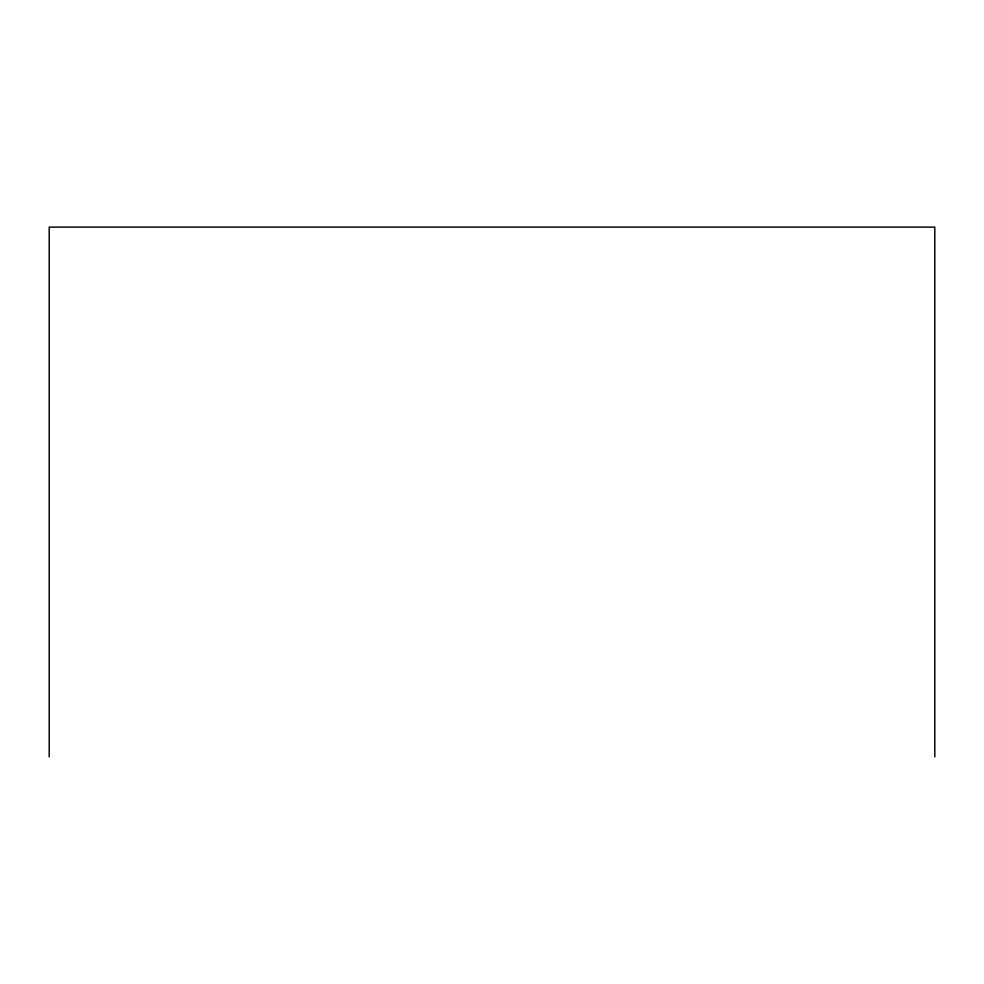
<?xml version="1.0" encoding="UTF-8"?>
<svg xmlns="http://www.w3.org/2000/svg" width="984" height="984" viewBox="0 0 984 984"><rect width="100%" height="100%" fill="white"/><g stroke="black" fill="none" stroke-linecap="round" stroke-linejoin="round"><path stroke-width="1.48" d="M934.8 756.88L934.8 227.12L49.2 227.12L49.2 756.88"/></g></svg>
